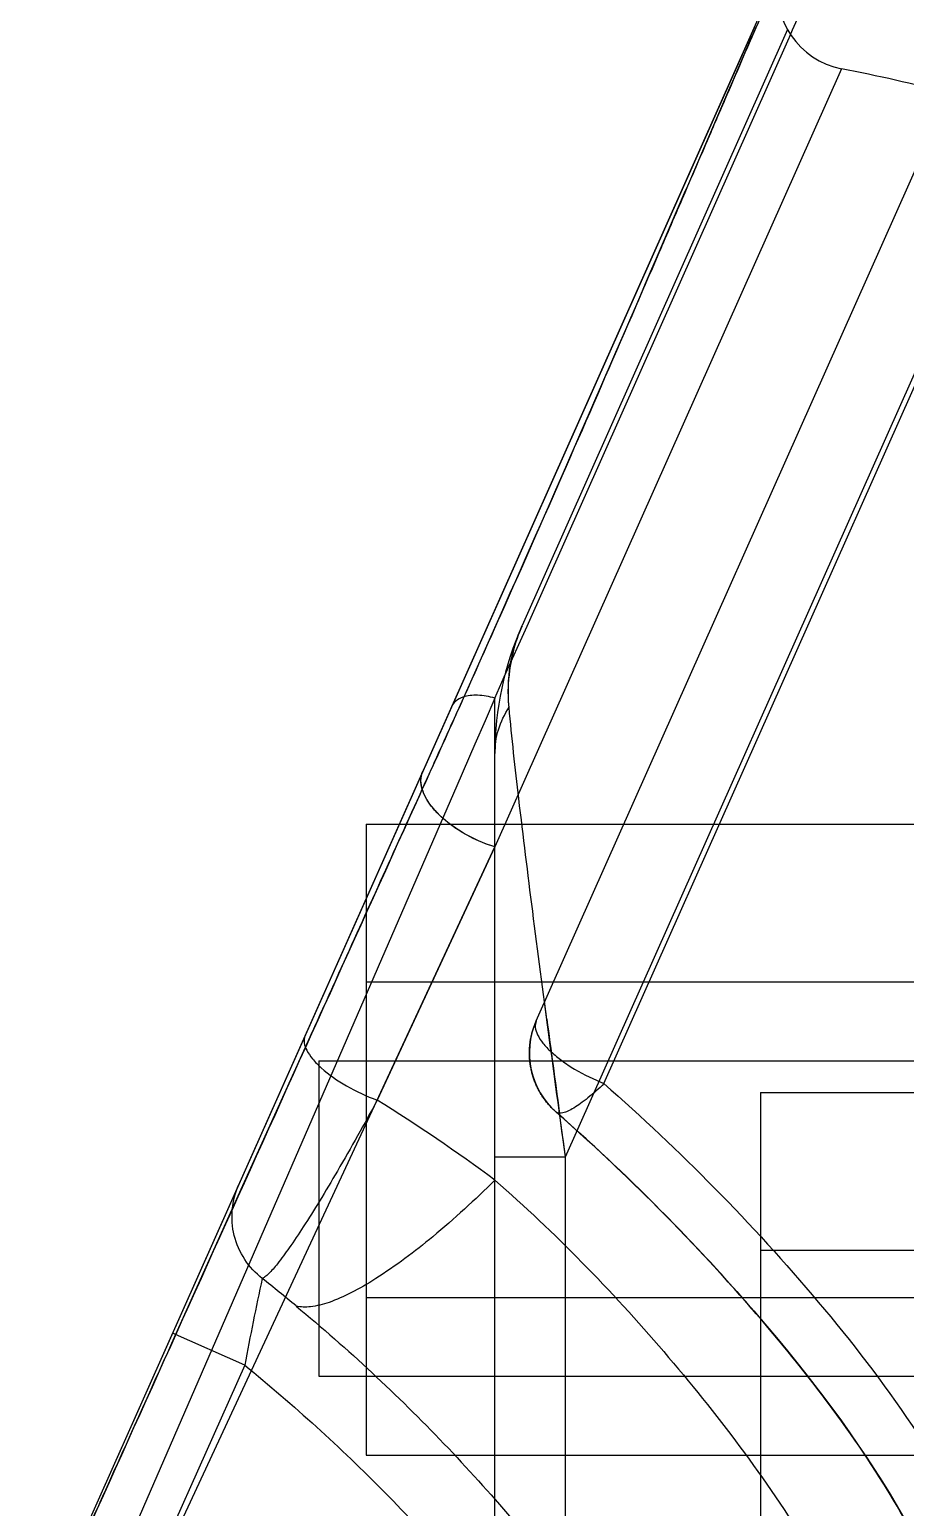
# Model space of a CAD drawing. Header units: millimetres. Extents: x 23075 to 24509, y -21593 to -20579.
# Drawn here: x 23383.25 to 23388.83, y -20954.71 to -20945.29 of the extents above; entities that cross this region are included whole.
import ezdxf

# ---------------------------------------------------------------- set-up
doc = ezdxf.new("R2010")
doc.units = ezdxf.units.MM
doc.header["$LTSCALE"] = 8
doc.layers.add('Cav-cor', color=30, linetype='Continuous')

# ---------------------------------------------------------------- blocks, each defined once
blk = doc.blocks.new('20160901.135302')
at = {"layer": 'Cav-cor', "color": 241}
for p, q in [((-4.7386, -36.1852), (-9.2922, -46.4128)), ((-4.7242, -36.7181), (-4.5978, -36.4342)), ((-4.9679, -36.7004), (-9.2922, -46.4128)), ((-4.756, -36.716), (-6.4471, -40.5143)), ((-6.3568, -43.0319), (-3.545, -36.7166)), ((-6.3568, -43.0319), (-3.545, -36.7166)), ((-4.7449, -36.7647), (-4.7242, -36.7181)), ((-6.4155, -40.517), (-4.747, -36.7693)), ((-4.747, -36.7693), (-4.7449, -36.7647)), ((-4.4128, -36.9666), (-6.62, -41.9241)), ((-5.9265, -43.4307), (-3.2219, -37.3591)), ((-6.17, -43.8987), (-3.62, -38.1713)), ((-6.7227, -40.7575), (-6.5953, -40.4718)), ((-6.5953, -40.4718), (-6.5864, -40.4518)), ((-6.5599, -40.8412), (-6.4155, -40.517)), ((-6.7823, -40.8907), (-6.7227, -40.7575)), ((-6.62, -40.9762), (-6.5599, -40.8412)), ((-6.8484, -41.0379), (-6.7823, -40.8907)), ((-6.62, -40.9762), (-6.6826, -41.1203)), ((-6.62, -41.9241), (-6.62, -40.9762)), ((-6.6826, -41.1203), (-6.7477, -41.2702)), ((-6.7477, -41.2702), (-6.8629, -41.5351)), ((-7.0824, -41.5566), (-7.0373, -41.4569)), ((-6.8629, -41.5351), (-6.9049, -41.6318)), ((-6.9049, -41.6318), (-9.3162, -47.1808)), ((-7.4405, -41.7789), (0.5262, -41.7789)), ((-7.4405, -41.7789), (-7.4405, -45.7989)), ((-9.1325, -47.3323), (-6.62, -41.9241)), ((-6.62, -41.9241), (-7.3693, -43.5371)), ((-6.62, -44.0471), (-6.62, -41.9241)), ((-7.4405, -42.7839), (1.2477, -42.7839)), ((-6.2893, -43.0221), (-6.3046, -42.9076)), ((-8.2245, -44.0819), (-7.7962, -43.1338)), ((-7.742, -43.2864), (0.097, -43.2864)), ((-7.742, -43.2864), (-7.742, -45.2964)), ((-4.928, -43.4874), (6.8718, -43.4874)), ((-4.928, -43.4874), (-4.928, -47.5074)), ((-6.2063, -43.6352), (-6.2097, -43.6102)), ((-6.17, -43.8987), (-6.2063, -43.6352)), ((-6.62, -43.8987), (-6.17, -43.8987)), ((-6.17, -58.2763), (-6.17, -43.8987)), ((-6.62, -59.0729), (-6.62, -44.0471)), ((-8.6509, -45.0272), (-8.2245, -44.0819)), ((-4.928, -44.4924), (6.4251, -44.4924)), ((-7.4405, -44.7939), (2.1808, -44.7939)), ((-8.2133, -45.2251), (-8.6724, -45.0207)), ((-8.2133, -45.2251), (-8.7702, -46.4758)), ((-7.742, -45.2964), (0.097, -45.2964)), ((-7.4405, -45.7989), (2.5196, -45.7989))]:
    blk.add_line(p, q, dxfattribs=at)
for centre, radius, start, end in [((-6.62, -48.3114), 12.5625, 350.17505, 79.74816), ((-4.3168, -36.4734), 0.5025, 169.016, 258.99018), ((-6.62, -48.3114), 11.5575, 75.5091, 78.9904), ((-4.62, -41.3278), 2, 156, 180), ((-5.5323, -40.9211), 1.0011, 156.02745, 166.06665), ((-5.4967, -40.929), 1.0376, 166.11641, 175.39812), ((-167.674, 31.2095), 176.3082, 335.65968, 335.809037), ((1809.7484, -864.7577), 1994.6263, 155.624849, 155.7994967), ((169.1363, -19.5863), 176.9841, 187.6093, 187.801445), ((-5.8977, -43.2363), 0.5025, 156, 228.65833), ((-13.1473, -52.8316), 10.9441, 53.38584, 58.1327), ((-15.1179, -53.7209), 13.4596, 44.49525, 48.67204), ((12.1475, -49.0635), 20.7194, 167.76651, 169.32388), ((-15.5511, -54.0603), 11.984, 50.23433, 51.56455)]:
    blk.add_arc(centre, radius, start, end, dxfattribs=at)
for points, knots in [([(-4.803, -36.3464), (-4.8017, -36.3448), (-4.8103, -36.3612), (-4.8127, -36.3701), (-4.8281, -36.4037), (-4.8443, -36.4419), (-4.8672, -36.4944), (-4.9065, -36.5855), (-4.968, -36.7278), (-5.0555, -36.9308), (-5.1613, -37.1763), (-5.2846, -37.4629), (-5.4248, -37.7887), (-5.5814, -38.152), (-5.8204, -38.7057), (-6.155, -39.4758), (-6.5984, -40.482), (-6.9153, -41.1877), (-7.0824, -41.5566)], [0, 0, 0, 0, 0.001108, 0.004433, 0.009963, 0.01769, 0.027601, 0.039683, 0.070265, 0.10923, 0.156335, 0.211289, 0.273782, 0.343464, 0.419975, 0.591912, 0.786398, 1, 1, 1, 1]), ([(-6.5864, -40.4518), (-6.2409, -39.6749), (-5.6955, -38.4203), (-5.156, -37.1631), (-4.9507, -36.6878)], [0, 0, 0, 0, 0.621533, 1, 1, 1, 1]), ([(-6.5299, -41.0343), (-6.538, -40.9446), (-6.5331, -40.7656), (-6.4824, -40.5937), (-6.4471, -40.5143)], [0, 0, 0, 0, 0.508938, 1, 1, 1, 1]), ([(-6.5299, -41.0343), (-6.5313, -41.0184), (-6.5356, -40.9556), (-6.5347, -40.8925), (-6.531, -40.8458)], [0, 0, 0, 0, 0.253808, 1, 1, 1, 1]), ([(-6.8234, -40.9699), (-6.8395, -40.9755), (-6.8685, -40.9902), (-6.8894, -41.016), (-6.8954, -41.0296)], [0, 0, 0, 0, 0.532941, 1, 1, 1, 1]), ([(-6.62, -40.9762), (-6.6558, -40.9657), (-6.7238, -40.9532), (-6.7939, -40.9597), (-6.8234, -40.9699)], [0, 0, 0, 0, 0.54404, 1, 1, 1, 1]), ([(-6.62, -41.3278), (-6.62, -41.277), (-6.604, -41.173), (-6.5585, -41.0785), (-6.5299, -41.0343)], [0, 0, 0, 0, 0.490819, 1, 1, 1, 1]), ([(-6.17, -43.8987), (-6.2067, -43.6341), (-6.2779, -43.1124), (-6.378, -42.3517), (-6.4635, -41.6617), (-6.5122, -41.2286), (-6.5299, -41.0343)], [0, 0, 0, 0, 0.277561, 0.547181, 0.797203, 1, 1, 1, 1]), ([(-7.0824, -41.5566), (-7.0883, -41.5371), (-7.0948, -41.498), (-7.0866, -41.4589), (-7.0791, -41.442)], [0, 0, 0, 0, 0.525274, 1, 1, 1, 1]), ([(-6.62, -41.9241), (-6.6913, -41.9021), (-6.8241, -41.8431), (-6.9651, -41.7374), (-7.0449, -41.6402), (-7.0814, -41.5704), (-7.0952, -41.5028), (-7.0871, -41.4601), (-7.0791, -41.442)], [0, 0, 0, 0, 0.308762, 0.5955, 0.719294, 0.826449, 0.918229, 1, 1, 1, 1]), ([(-7.7962, -43.1338), (-7.7351, -42.9986), (-7.4973, -42.4728), (-7.2594, -41.9471), (-7.0824, -41.5566)], [0, 0, 0, 0, 0.256962, 1, 1, 1, 1]), ([(-6.62, -41.9241), (-6.7275, -41.8909), (-6.8767, -41.8154), (-7.0237, -41.6748), (-7.0708, -41.5954), (-7.0824, -41.5566)], [0, 0, 0, 0, 0.555892, 0.800292, 1, 1, 1, 1]), ([(-6.3568, -43.0319), (-6.3624, -43.0446), (-6.3665, -43.0764), (-6.3483, -43.1256), (-6.3133, -43.1783), (-6.2602, -43.2332), (-6.1921, -43.2884), (-6.0825, -43.3614), (-5.9893, -43.4041), (-5.9255, -43.4315)], [0, 0, 0, 0, 0.066735, 0.145832, 0.246754, 0.369163, 0.510544, 0.666631, 1, 1, 1, 1]), ([(-7.8297, -43.1279), (-7.842, -43.1556), (-7.8255, -43.2147), (-7.7804, -43.2783), (-7.6991, -43.3607), (-7.5622, -43.4535), (-7.4371, -43.512), (-7.3693, -43.5371)], [0, 0, 0, 0, 0.139401, 0.242054, 0.366634, 0.667273, 1, 1, 1, 1]), ([(-5.9255, -43.4315), (-5.9576, -43.4642), (-6.0071, -43.5076), (-6.073, -43.558), (-6.1153, -43.5867), (-6.1532, -43.6071), (-6.1889, -43.6211), (-6.2191, -43.6228), (-6.2296, -43.6135)], [0, 0, 0, 0, 0.37485, 0.536941, 0.677192, 0.79351, 0.884945, 1, 1, 1, 1]), ([(-5.9265, -43.4307), (-5.6834, -43.6445), (-5.2097, -44.0917), (-4.5491, -44.8162), (-3.9447, -45.597), (-3.4474, -46.4558), (-3.131, -47.4041), (-3.083, -48.4027), (-3.2324, -49.3846), (-3.4133, -50.0203), (-3.5162, -50.3337)], [0, 0, 0, 0, 0.123159, 0.247559, 0.372721, 0.498159, 0.623564, 0.748986, 0.874544, 1, 1, 1, 1]), ([(-7.3693, -43.5371), (-7.4516, -43.6889), (-7.572, -43.9047), (-7.7314, -44.1727), (-7.8337, -44.3362), (-7.9226, -44.4695), (-7.9961, -44.5699), (-8.0479, -44.6319), (-8.0815, -44.6621), (-8.0953, -44.6711), (-8.1015, -44.6731)], [0, 0, 0, 0, 0.381656, 0.54616, 0.689083, 0.807797, 0.900098, 0.964295, 0.985619, 1, 1, 1, 1]), ([(-5.8399, -54.5158), (-5.6667, -54.1613), (-5.3211, -53.4869), (-4.8234, -52.5187), (-4.3944, -51.6209), (-4.0466, -50.786), (-3.782, -50.0112), (-3.5933, -49.2957), (-3.4844, -48.6316), (-3.4584, -48.006), (-3.5262, -47.4017), (-3.7068, -46.8078), (-3.9935, -46.2091), (-4.3888, -45.5937), (-4.8943, -44.9545), (-5.5084, -44.2796), (-5.9745, -43.838), (-6.2296, -43.6135)], [0, 0, 0, 0, 0.096126, 0.184602, 0.265199, 0.338482, 0.404797, 0.464527, 0.518538, 0.568442, 0.616613, 0.665929, 0.718925, 0.777845, 0.843763, 0.917222, 1, 1, 1, 1]), ([(-6.62, -44.0471), (-6.7468, -44.1724), (-6.9889, -44.3947), (-7.3, -44.6307), (-7.5261, -44.763), (-7.6652, -44.8252), (-7.783, -44.857), (-7.8559, -44.8566), (-7.8856, -44.8486)], [0, 0, 0, 0, 0.348992, 0.642573, 0.762125, 0.861239, 0.939797, 1, 1, 1, 1]), ([(-6.62, -44.0471), (-6.4286, -44.2143), (-6.0569, -44.5659), (-5.5373, -45.1351), (-5.0518, -45.741), (-4.6815, -46.2764), (-4.4308, -46.7338), (-4.2727, -47.0925), (-4.1556, -47.4671), (-4.0925, -47.8548), (-4.0834, -48.2471), (-4.1233, -48.7681), (-4.2008, -49.1532), (-4.2618, -49.4069)], [0, 0, 0, 0, 0.122551, 0.246407, 0.371278, 0.496764, 0.559639, 0.622542, 0.685444, 0.748342, 0.811257, 0.874194, 1, 1, 1, 1]), ([(-8.1015, -44.6731), (-8.1872, -44.6061), (-8.3174, -44.4093), (-8.2955, -44.1742), (-8.2513, -44.075)], [0, 0, 0, 0, 0.500581, 1, 1, 1, 1]), ([(-5.5171, -44.2877), (-5.3185, -44.4901), (-4.4621, -45.4216), (-3.2068, -47.2655), (-3.5416, -49.1878), (-3.8012, -50.0431), (-3.8174, -50.0951)], [0, 0, 0, 0, 0.133053, 0.588782, 0.974943, 1, 1, 1, 1]), ([(-7.8856, -44.8486), (-7.7207, -44.9858), (-7.3982, -45.2692), (-6.9397, -45.7216), (-6.5079, -46.2), (-6.1059, -46.7034), (-5.8084, -47.1526), (-5.6229, -47.5404), (-5.5266, -47.8502), (-5.5102, -48.174), (-5.5445, -48.6024), (-5.6126, -48.9185), (-5.6656, -49.1266)], [0, 0, 0, 0, 0.124918, 0.249894, 0.374922, 0.499976, 0.624985, 0.687513, 0.749965, 0.812428, 0.874958, 1, 1, 1, 1]), ([(-9.2135, -46.2763), (-9.1663, -46.1714), (-8.9789, -45.755), (-8.7913, -45.3387), (-8.6509, -45.0272)], [0, 0, 0, 0, 0.251865, 1, 1, 1, 1]), ([(-8.2133, -45.2251), (-7.9022, -45.4796), (-7.4539, -45.8851), (-6.9065, -46.4743), (-6.5866, -46.8626), (-6.3518, -47.1891), (-6.2182, -47.4023), (-6.1252, -47.5806), (-6.0634, -47.7183), (-6.0131, -47.8607), (-5.9862, -48.0098), (-5.9824, -48.1608), (-5.9918, -48.3616), (-6.027, -48.6109), (-6.0907, -48.9057), (-6.1947, -49.2942), (-6.3537, -49.7714), (-6.5774, -50.3318), (-6.8249, -50.8819), (-7.177, -51.605), (-7.6391, -52.4978), (-8.0029, -53.2151), (-8.1773, -53.5775)], [0, 0, 0, 0, 0.124964, 0.187467, 0.249965, 0.281217, 0.312465, 0.328091, 0.343717, 0.359337, 0.37495, 0.39057, 0.406195, 0.437438, 0.468689, 0.499942, 0.562441, 0.624945, 0.687453, 0.749962, 0.874982, 1, 1, 1, 1])]:
    blk.add_open_spline(points, degree=3, knots=knots, dxfattribs=at)
blk.add_rational_spline([(-6.2296, -43.6135), (-6.4008, -43.4629), (-6.4495, -43.2402), (-6.3568, -43.0319)], [1, 0.8704178715, 0.8704178715, 1], degree=3, dxfattribs=at)
blk.add_open_spline([(-5.8399, -54.5158), (-5.6598, -54.1472), (-5.2994, -53.4454), (-4.8014, -52.4748), (-4.376, -51.58), (-4.0314, -50.7459), (-3.7701, -49.9722), (-3.5859, -49.261), (-3.482, -48.6061), (-3.4594, -47.995), (-3.5254, -47.4091), (-3.699, -46.8292), (-3.9756, -46.2416), (-4.3634, -45.629), (-4.8649, -44.9893), (-5.4677, -44.3216), (-5.9597, -43.851), (-6.2296, -43.6135)], degree=3, dxfattribs=at)

msp = doc.modelspace()

# ---------------------------------------------------------------- block references
at = {"layer": 'Cav-cor'}
msp.add_blockref('20160901.135302', (23392.8347, -20908.5737), dxfattribs=at)

doc.saveas('drawing.dxf')
